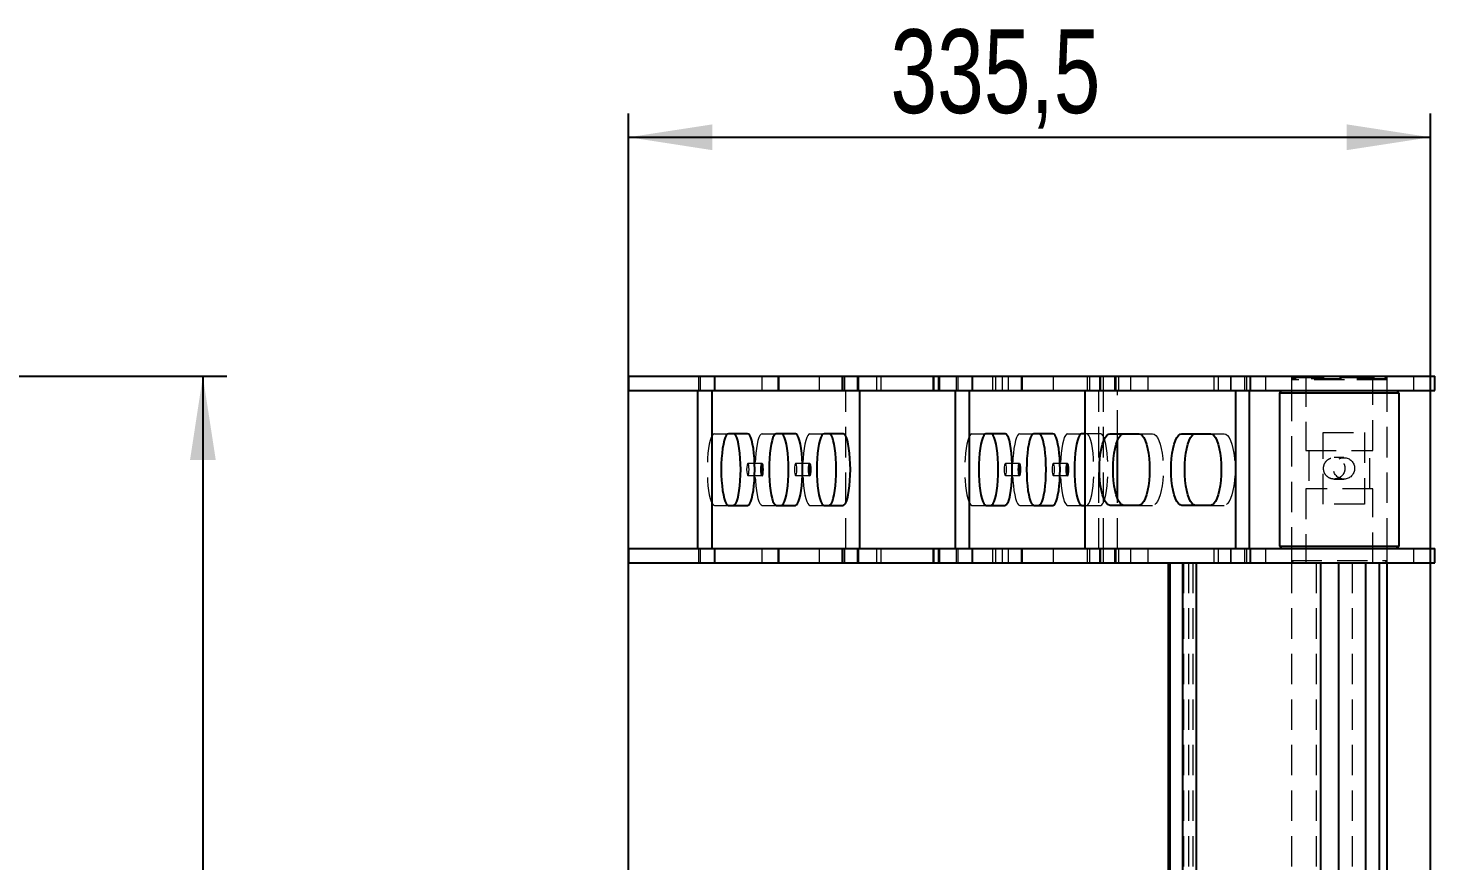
# Model space of a CAD drawing. Header units: millimetres. Extents: x 0 to 1847, y 0 to 674.
# Drawn here: x 303.2 to 362.1, y 212.8 to 247.6 of the extents above; entities that cross this region are included whole.
import ezdxf

# ---------------------------------------------------------------- set-up
doc = ezdxf.new("R2010")
doc.units = ezdxf.units.MM
doc.linetypes.add('HIDDEN', pattern=[1.905, 1.27, -0.635])
doc.layers.add('FORMATO', color=7, linetype='Continuous')
doc.styles.add('SLDTEXTSTYLE0', font='TXT', dxfattribs={"width": 0.75})
doc.dimstyles.new('SLDDIMSTYLE0', dxfattribs={"dimtxt": 3.5, "dimasz": 3.5, "dimexe": 0, "dimexo": 0.0625, "dimgap": 0.875, "dimtad": 1, "dimdec": 1, "dimlfac": 10, "dimrnd": 1e-09, "dimzin": 12, "dimdsep": 46, "dimtxsty": 'SLDTEXTSTYLE0', "dimsah": 1, "dimcen": 0.09, "dimadec": 0, "dimazin": 3, "dimtfac": 1, "dimtdec": 1, "dimtofl": 0, "dimtmove": 0, "dimatfit": 3, "dimfxl": 1, "dimfrac": 2, "dimtolj": 1, "dimtzin": 12, "dimarcsym": 0})

# ---------------------------------------------------------------- blocks, each defined once
blk = doc.blocks.new('_D')
at = {"layer": 'FORMATO', "color": 7, "transparency": 16777216}
for p, q in [((211.214, 233.026), (311.503, 233.026)), ((310.503, 233.026), (310.503, 178.926)), ((211.214, 178.926), (311.503, 178.926))]:
    blk.add_line(p, q, dxfattribs=at)
for points in [[(310.503, 233.026), (309.965, 229.526), (311.042, 229.526)], [(310.503, 178.926), (311.042, 182.426), (309.965, 182.426)]]:
    blk.add_solid(points, dxfattribs=at)
at = {"layer": 'FORMATO', "color": 7, "transparency": 16777216, "insert": (305.991, 203.035), "char_height": 3.5, "attachment_point": 1, "rotation": 90, "style": 'SLDTEXTSTYLE0'}
blk.add_mtext('541', dxfattribs=at)
blk = doc.blocks.new('_D_9')
at = {"layer": 'FORMATO', "color": 7, "transparency": 16777216}
for p, q in [((328.317, 187.726), (328.317, 244.026)), ((361.869, 187.726), (361.869, 244.026)), ((328.317, 243.026), (361.869, 243.026))]:
    blk.add_line(p, q, dxfattribs=at)
for points in [[(328.317, 243.026), (331.817, 242.487), (331.817, 243.564)], [(361.869, 243.026), (358.369, 243.564), (358.369, 242.487)]]:
    blk.add_solid(points, dxfattribs=at)
at = {"layer": 'FORMATO', "color": 7, "transparency": 16777216, "insert": (339.275, 247.538), "char_height": 3.5, "attachment_point": 1, "style": 'SLDTEXTSTYLE0'}
blk.add_mtext('335,5', dxfattribs=at)

msp = doc.modelspace()

# ---------------------------------------------------------------- linework, layer by layer
at = {"color": 7, "linetype": 'Continuous', "lineweight": 25}
for p, q in [((328.317, 233.026), (328.317, 232.426)), ((328.317, 233.026), (334.575, 233.026)), ((334.575, 233.026), (334.575, 232.426)), ((334.575, 233.026), (354.331, 233.026)), ((354.331, 233.026), (354.331, 232.426)), ((354.331, 233.026), (362.054, 233.026)), ((362.054, 232.426), (362.054, 233.026)), ((328.317, 232.426), (334.575, 232.426)), ((331.206, 232.426), (331.206, 225.826)), ((331.794, 232.426), (331.794, 225.826)), ((334.575, 232.426), (354.331, 232.426)), ((337.995, 225.826), (337.995, 232.426)), ((341.983, 232.426), (341.983, 225.826)), ((342.571, 232.426), (342.571, 225.826)), ((347.416, 225.826), (347.416, 232.426)), ((353.717, 232.426), (353.717, 225.826)), ((354.289, 232.426), (354.289, 225.826)), ((354.331, 232.426), (362.054, 232.426)), ((355.654, 232.426), (355.554, 232.326)), ((355.554, 232.326), (355.554, 225.926)), ((360.554, 232.326), (355.554, 232.326)), ((360.554, 232.326), (360.454, 232.426)), ((360.554, 225.926), (360.554, 232.326)), ((333.294, 230.626), (332.494, 230.626)), ((335.294, 230.626), (334.494, 230.626)), ((337.295, 230.626), (336.495, 230.626)), ((344.072, 230.626), (343.271, 230.626)), ((346.072, 230.626), (345.272, 230.626)), ((347.416, 230.626), (347.272, 230.626)), ((348.466, 230.626), (349.666, 230.626)), ((348.773, 227.915), (348.773, 230.336)), ((351.467, 230.626), (352.667, 230.626)), ((332.494, 227.626), (333.294, 227.626)), ((334.494, 227.626), (335.294, 227.626)), ((336.495, 227.626), (337.295, 227.626)), ((343.271, 227.626), (344.072, 227.626)), ((345.272, 227.626), (346.072, 227.626)), ((347.272, 227.626), (347.416, 227.626)), ((349.666, 227.626), (348.466, 227.626)), ((352.667, 227.626), (351.467, 227.626)), ((328.317, 225.826), (328.317, 225.226)), ((328.317, 225.826), (334.575, 225.826)), ((334.575, 225.826), (334.575, 225.226)), ((334.575, 225.826), (354.331, 225.826)), ((354.331, 225.826), (354.331, 225.226)), ((354.331, 225.826), (362.054, 225.826)), ((355.554, 225.926), (355.654, 225.826)), ((355.554, 225.926), (356.867, 225.926)), ((356.867, 225.926), (360.554, 225.926)), ((360.454, 225.826), (360.554, 225.926)), ((362.054, 225.226), (362.054, 225.826)), ((328.317, 225.226), (334.575, 225.226)), ((334.575, 225.226), (354.331, 225.226)), ((350.901, 225.226), (350.901, 186.726)), ((350.957, 225.226), (350.957, 186.726)), ((351.497, 225.226), (351.497, 186.726)), ((352.069, 225.226), (352.069, 186.726)), ((354.331, 225.226), (362.054, 225.226)), ((357.263, 225.226), (357.263, 186.726)), ((358.016, 225.226), (358.016, 186.726)), ((359.156, 225.226), (359.156, 186.726)), ((359.728, 225.226), (359.728, 186.726)), ((360.054, 186.726), (360.054, 225.226))]:
    msp.add_line(p, q, dxfattribs=at)
at = {"color": 7, "linetype": 'HIDDEN', "lineweight": 18}
for p, q in [((331.257, 232.426), (331.257, 233.026)), ((331.326, 232.426), (331.326, 233.026)), ((331.914, 232.426), (331.914, 233.026)), ((331.943, 232.426), (331.943, 233.026)), ((333.888, 233.026), (333.888, 232.426)), ((334.597, 233.026), (334.597, 232.426)), ((336.289, 233.026), (336.289, 232.426)), ((337.258, 232.426), (337.258, 233.026)), ((337.287, 233.026), (337.287, 232.426)), ((337.345, 233.026), (337.345, 232.426)), ((337.875, 233.026), (337.875, 232.426)), ((337.944, 232.426), (337.944, 233.026)), ((338.689, 233.026), (338.689, 232.426)), ((338.888, 232.426), (338.888, 233.026)), ((341.051, 233.026), (341.051, 232.426)), ((341.09, 233.026), (341.09, 232.426)), ((341.289, 232.426), (341.289, 233.026)), ((341.345, 232.426), (341.345, 233.026)), ((342.034, 232.426), (342.034, 233.026)), ((342.103, 232.426), (342.103, 233.026)), ((342.691, 232.426), (342.691, 233.026)), ((342.72, 232.426), (342.72, 233.026)), ((343.551, 232.426), (343.551, 233.026)), ((343.689, 232.426), (343.689, 233.026)), ((343.951, 233.026), (343.951, 232.426)), ((344.197, 233.026), (344.197, 232.426)), ((344.211, 232.426), (344.211, 233.026)), ((344.755, 232.426), (344.755, 233.026)), ((344.779, 233.026), (344.779, 232.426)), ((346.09, 232.426), (346.09, 233.026)), ((347.518, 232.426), (347.518, 233.026)), ((347.596, 233.026), (347.596, 232.426)), ((348.036, 232.426), (348.036, 233.026)), ((348.065, 233.026), (348.065, 232.426)), ((348.168, 233.026), (348.168, 232.426)), ((348.186, 232.426), (348.186, 233.026)), ((348.653, 233.026), (348.653, 232.426)), ((348.722, 232.426), (348.722, 233.026)), ((348.822, 233.026), (348.822, 232.426)), ((349.318, 233.026), (349.318, 232.426)), ((350.056, 232.426), (350.056, 233.026)), ((352.822, 232.426), (352.822, 233.026)), ((352.982, 233.026), (352.982, 232.426)), ((353.519, 232.426), (353.519, 233.026)), ((353.537, 232.426), (353.537, 233.026)), ((354.109, 232.426), (354.109, 233.026)), ((354.187, 232.426), (354.187, 233.026)), ((354.969, 233.026), (354.969, 232.426)), ((356.154, 233.026), (356.054, 232.926)), ((356.054, 233.026), (356.054, 232.426)), ((356.154, 232.976), (356.054, 232.876)), ((360.054, 232.926), (356.054, 232.926)), ((356.054, 232.926), (356.054, 232.426)), ((358.27, 232.876), (356.054, 232.876)), ((356.154, 232.976), (358.259, 232.976)), ((356.654, 233.026), (356.654, 229.926)), ((358.259, 232.976), (359.954, 232.976)), ((360.054, 232.876), (358.27, 232.876)), ((359.454, 229.926), (359.454, 233.026)), ((360.054, 232.926), (359.954, 233.026)), ((360.054, 232.876), (359.954, 232.976)), ((360.054, 232.426), (360.054, 233.026)), ((360.054, 232.426), (360.054, 232.926)), ((361.165, 233.026), (361.165, 232.426)), ((361.869, 233.026), (361.869, 232.426)), ((337.407, 225.826), (337.407, 232.426)), ((347.988, 225.826), (347.988, 232.426)), ((348.185, 225.826), (348.185, 232.426)), ((348.773, 230.336), (348.773, 232.426)), ((356.054, 232.426), (356.054, 225.826)), ((360.054, 225.826), (360.054, 232.426)), ((331.906, 230.626), (332.494, 230.626)), ((333.906, 230.626), (334.494, 230.626)), ((335.907, 230.626), (336.495, 230.626)), ((342.684, 230.626), (343.271, 230.626)), ((344.684, 230.626), (345.272, 230.626)), ((346.684, 230.626), (347.272, 230.626)), ((348.072, 230.626), (347.416, 230.626)), ((349.666, 230.626), (350.239, 230.626)), ((352.667, 230.626), (353.239, 230.626)), ((357.381, 227.676), (357.381, 230.676)), ((357.381, 230.676), (359.115, 230.676)), ((359.115, 230.676), (359.115, 227.676)), ((356.654, 229.926), (359.454, 229.926)), ((356.779, 229.926), (356.779, 228.326)), ((358.248, 229.626), (357.838, 229.626)), ((359.329, 228.326), (359.329, 229.926)), ((333.894, 229.376), (333.306, 229.376)), ((335.895, 229.376), (335.307, 229.376)), ((344.672, 229.376), (344.084, 229.376)), ((346.672, 229.376), (346.084, 229.376)), ((333.306, 228.876), (333.894, 228.876)), ((335.307, 228.876), (335.895, 228.876)), ((344.084, 228.876), (344.672, 228.876)), ((346.084, 228.876), (346.672, 228.876)), ((357.838, 228.726), (358.248, 228.726)), ((348.773, 225.826), (348.773, 227.915)), ((357.389, 228.326), (356.654, 228.326)), ((356.654, 228.326), (356.654, 225.226)), ((359.454, 228.326), (357.389, 228.326)), ((359.454, 225.226), (359.454, 228.326)), ((331.906, 227.626), (332.494, 227.626)), ((333.906, 227.626), (334.494, 227.626)), ((335.907, 227.626), (336.495, 227.626)), ((342.684, 227.626), (343.271, 227.626)), ((344.684, 227.626), (345.272, 227.626)), ((346.684, 227.626), (347.272, 227.626)), ((347.416, 227.626), (348.072, 227.626)), ((349.666, 227.626), (350.239, 227.626)), ((352.667, 227.626), (353.239, 227.626)), ((359.115, 227.676), (357.381, 227.676)), ((331.257, 225.226), (331.257, 225.826)), ((331.326, 225.226), (331.326, 225.826)), ((331.914, 225.226), (331.914, 225.826)), ((331.943, 225.226), (331.943, 225.826)), ((333.888, 225.826), (333.888, 225.226)), ((334.597, 225.826), (334.597, 225.226)), ((336.289, 225.826), (336.289, 225.226)), ((337.258, 225.226), (337.258, 225.826)), ((337.287, 225.826), (337.287, 225.226)), ((337.345, 225.826), (337.345, 225.226)), ((337.875, 225.826), (337.875, 225.226)), ((337.944, 225.226), (337.944, 225.826)), ((338.689, 225.826), (338.689, 225.226)), ((338.888, 225.226), (338.888, 225.826)), ((341.051, 225.826), (341.051, 225.226)), ((341.09, 225.826), (341.09, 225.226)), ((341.289, 225.226), (341.289, 225.826)), ((341.345, 225.226), (341.345, 225.826)), ((342.034, 225.226), (342.034, 225.826)), ((342.103, 225.226), (342.103, 225.826)), ((342.691, 225.226), (342.691, 225.826)), ((342.72, 225.226), (342.72, 225.826)), ((343.551, 225.226), (343.551, 225.826)), ((343.689, 225.226), (343.689, 225.826)), ((343.951, 225.826), (343.951, 225.226)), ((344.197, 225.826), (344.197, 225.226)), ((344.211, 225.226), (344.211, 225.826)), ((344.755, 225.226), (344.755, 225.826)), ((344.779, 225.826), (344.779, 225.226)), ((346.09, 225.226), (346.09, 225.826)), ((347.518, 225.226), (347.518, 225.826)), ((347.596, 225.826), (347.596, 225.226)), ((348.036, 225.226), (348.036, 225.826)), ((348.065, 225.826), (348.065, 225.226)), ((348.168, 225.826), (348.168, 225.226)), ((348.186, 225.226), (348.186, 225.826)), ((348.653, 225.826), (348.653, 225.226)), ((348.722, 225.226), (348.722, 225.826)), ((348.822, 225.826), (348.822, 225.226)), ((349.318, 225.826), (349.318, 225.226)), ((350.056, 225.226), (350.056, 225.826)), ((352.822, 225.226), (352.822, 225.826)), ((352.982, 225.826), (352.982, 225.226)), ((353.519, 225.226), (353.519, 225.826)), ((353.537, 225.226), (353.537, 225.826)), ((354.109, 225.226), (354.109, 225.826)), ((354.187, 225.226), (354.187, 225.826)), ((354.969, 225.826), (354.969, 225.226)), ((356.054, 225.826), (356.054, 225.326)), ((356.054, 225.826), (356.054, 225.226)), ((360.054, 225.326), (360.054, 225.826)), ((360.054, 225.226), (360.054, 225.826)), ((361.165, 225.826), (361.165, 225.226)), ((361.869, 225.826), (361.869, 225.226)), ((351.501, 225.226), (351.501, 186.726)), ((351.529, 225.226), (351.529, 186.726)), ((351.741, 225.226), (351.741, 186.726)), ((351.921, 225.226), (351.921, 186.726)), ((356.054, 225.326), (360.054, 225.326)), ((356.054, 225.326), (356.154, 225.226)), ((356.054, 225.226), (356.054, 186.726)), ((357.083, 225.226), (357.083, 186.726)), ((358.588, 225.226), (358.588, 186.726)), ((359.954, 225.226), (360.054, 225.326))]:
    msp.add_line(p, q, dxfattribs=at)
at = {"color": 7, "linetype": 'HIDDEN', "lineweight": 18, "flags": 128}
for points in [[(331.906, 230.626), (331.859, 230.607), (331.813, 230.552), (331.77, 230.462), (331.73, 230.339), (331.694, 230.187), (331.663, 230.008), (331.639, 229.807), (331.621, 229.589), (331.61, 229.361), (331.606, 229.126), (331.61, 228.891), (331.621, 228.662), (331.639, 228.445), (331.663, 228.244), (331.694, 228.065), (331.73, 227.912), (331.77, 227.789), (331.813, 227.699), (331.859, 227.644), (331.906, 227.626)], [(333.906, 230.626), (333.859, 230.607), (333.814, 230.552), (333.77, 230.462), (333.73, 230.339), (333.694, 230.187), (333.664, 230.008), (333.639, 229.807), (333.621, 229.589), (333.61, 229.361), (333.606, 229.126), (333.61, 228.891), (333.621, 228.662), (333.639, 228.445), (333.664, 228.244), (333.694, 228.065), (333.73, 227.912), (333.77, 227.789), (333.814, 227.699), (333.859, 227.644), (333.906, 227.626)], [(335.907, 230.626), (335.86, 230.607), (335.814, 230.552), (335.771, 230.462), (335.73, 230.339), (335.695, 230.187), (335.664, 230.008), (335.639, 229.807), (335.621, 229.589), (335.61, 229.361), (335.607, 229.126), (335.61, 228.891), (335.621, 228.662), (335.639, 228.445), (335.664, 228.244), (335.695, 228.065), (335.73, 227.912), (335.771, 227.789), (335.814, 227.699), (335.86, 227.644), (335.907, 227.626)], [(342.684, 230.626), (342.637, 230.607), (342.591, 230.552), (342.547, 230.462), (342.507, 230.339), (342.471, 230.187), (342.441, 230.008), (342.416, 229.807), (342.398, 229.589), (342.387, 229.361), (342.383, 229.126), (342.387, 228.891), (342.398, 228.662), (342.416, 228.445), (342.441, 228.244), (342.471, 228.065), (342.507, 227.912), (342.547, 227.789), (342.591, 227.699), (342.637, 227.644), (342.684, 227.626)], [(344.684, 230.626), (344.637, 230.607), (344.591, 230.552), (344.548, 230.462), (344.508, 230.339), (344.472, 230.187), (344.441, 230.008), (344.417, 229.807), (344.399, 229.589), (344.388, 229.361), (344.384, 229.126), (344.388, 228.891), (344.399, 228.662), (344.417, 228.445), (344.441, 228.244), (344.472, 228.065), (344.508, 227.912), (344.548, 227.789), (344.591, 227.699), (344.637, 227.644), (344.684, 227.626)], [(346.684, 230.626), (346.637, 230.607), (346.592, 230.552), (346.548, 230.462), (346.508, 230.339), (346.472, 230.187), (346.442, 230.008), (346.417, 229.807), (346.399, 229.589), (346.388, 229.361), (346.384, 229.126), (346.388, 228.891), (346.399, 228.662), (346.417, 228.445), (346.442, 228.244), (346.472, 228.065), (346.508, 227.912), (346.548, 227.789), (346.592, 227.699), (346.637, 227.644), (346.684, 227.626)], [(347.485, 227.626), (347.532, 227.644), (347.577, 227.699), (347.621, 227.789), (347.661, 227.912), (347.697, 228.065), (347.727, 228.244), (347.752, 228.445), (347.77, 228.662), (347.781, 228.891), (347.785, 229.126), (347.781, 229.361), (347.77, 229.589), (347.752, 229.807), (347.727, 230.008), (347.697, 230.187), (347.661, 230.339), (347.621, 230.462), (347.577, 230.552), (347.532, 230.607), (347.485, 230.626)], [(348.072, 227.626), (348.119, 227.644), (348.165, 227.699), (348.209, 227.789), (348.249, 227.912), (348.285, 228.065), (348.315, 228.244), (348.34, 228.445), (348.358, 228.662), (348.369, 228.891), (348.373, 229.126), (348.369, 229.361), (348.358, 229.589), (348.34, 229.807), (348.315, 230.008), (348.285, 230.187), (348.249, 230.339), (348.209, 230.462), (348.165, 230.552), (348.119, 230.607), (348.072, 230.626)], [(350.239, 230.626), (350.309, 230.607), (350.378, 230.552), (350.443, 230.462), (350.503, 230.339), (350.557, 230.187), (350.603, 230.008), (350.64, 229.807), (350.667, 229.589), (350.683, 229.361), (350.689, 229.126), (350.683, 228.891), (350.667, 228.662), (350.64, 228.445), (350.603, 228.244), (350.557, 228.065), (350.503, 227.912), (350.443, 227.789), (350.378, 227.699), (350.309, 227.644), (350.239, 227.626)], [(353.239, 230.626), (353.31, 230.607), (353.378, 230.552), (353.443, 230.462), (353.504, 230.339), (353.557, 230.187), (353.603, 230.008), (353.64, 229.807), (353.667, 229.589), (353.684, 229.361), (353.689, 229.126), (353.684, 228.891), (353.667, 228.662), (353.64, 228.445), (353.603, 228.244), (353.557, 228.065), (353.504, 227.912), (353.443, 227.789), (353.378, 227.699), (353.31, 227.644), (353.239, 227.626)], [(333.306, 229.376), (333.287, 229.357), (333.271, 229.303), (333.26, 229.222), (333.256, 229.126), (333.26, 229.03), (333.271, 228.949), (333.287, 228.895), (333.306, 228.876), (333.325, 228.895), (333.342, 228.949), (333.352, 229.03), (333.356, 229.126), (333.352, 229.222), (333.342, 229.303), (333.325, 229.357), (333.306, 229.376)], [(335.307, 229.376), (335.288, 229.357), (335.271, 229.303), (335.26, 229.222), (335.257, 229.126), (335.26, 229.03), (335.271, 228.949), (335.288, 228.895), (335.307, 228.876), (335.326, 228.895), (335.342, 228.949), (335.353, 229.03), (335.357, 229.126), (335.353, 229.222), (335.342, 229.303), (335.326, 229.357), (335.307, 229.376)], [(344.084, 229.376), (344.065, 229.357), (344.049, 229.303), (344.038, 229.222), (344.034, 229.126), (344.038, 229.03), (344.049, 228.949), (344.065, 228.895), (344.084, 228.876), (344.103, 228.895), (344.119, 228.949), (344.13, 229.03), (344.134, 229.126), (344.13, 229.222), (344.119, 229.303), (344.103, 229.357), (344.084, 229.376)], [(346.084, 229.376), (346.065, 229.357), (346.049, 229.303), (346.038, 229.222), (346.034, 229.126), (346.038, 229.03), (346.049, 228.949), (346.065, 228.895), (346.084, 228.876), (346.103, 228.895), (346.12, 228.949), (346.131, 229.03), (346.134, 229.126), (346.131, 229.222), (346.12, 229.303), (346.103, 229.357), (346.084, 229.376)]]:
    msp.add_lwpolyline(points, dxfattribs=at)
at = {"color": 7, "linetype": 'Continuous', "lineweight": 25, "flags": 128}
for points in [[(332.494, 230.626), (332.447, 230.607), (332.401, 230.552), (332.358, 230.462), (332.317, 230.339), (332.282, 230.187), (332.251, 230.008), (332.226, 229.807), (332.208, 229.589), (332.197, 229.361), (332.194, 229.126), (332.197, 228.891), (332.208, 228.662), (332.226, 228.445), (332.251, 228.244), (332.282, 228.065), (332.317, 227.912), (332.358, 227.789), (332.401, 227.699), (332.447, 227.644), (332.494, 227.626)], [(332.706, 227.626), (332.753, 227.644), (332.799, 227.699), (332.842, 227.789), (332.882, 227.912), (332.918, 228.065), (332.949, 228.244), (332.973, 228.445), (332.991, 228.662), (333.002, 228.891), (333.006, 229.126), (333.002, 229.361), (332.991, 229.589), (332.973, 229.807), (332.949, 230.008), (332.918, 230.187), (332.882, 230.339), (332.842, 230.462), (332.799, 230.552), (332.753, 230.607), (332.706, 230.626)], [(333.294, 227.626), (333.341, 227.644), (333.387, 227.699), (333.43, 227.789), (333.47, 227.912), (333.506, 228.065), (333.537, 228.244), (333.561, 228.445), (333.579, 228.662), (333.59, 228.891), (333.594, 229.126), (333.59, 229.361), (333.579, 229.589), (333.561, 229.807), (333.537, 230.008), (333.506, 230.187), (333.47, 230.339), (333.43, 230.462), (333.387, 230.552), (333.341, 230.607), (333.294, 230.626)], [(334.494, 230.626), (334.447, 230.607), (334.401, 230.552), (334.358, 230.462), (334.318, 230.339), (334.282, 230.187), (334.251, 230.008), (334.227, 229.807), (334.209, 229.589), (334.198, 229.361), (334.194, 229.126), (334.198, 228.891), (334.209, 228.662), (334.227, 228.445), (334.251, 228.244), (334.282, 228.065), (334.318, 227.912), (334.358, 227.789), (334.401, 227.699), (334.447, 227.644), (334.494, 227.626)], [(334.707, 227.626), (334.753, 227.644), (334.799, 227.699), (334.843, 227.789), (334.883, 227.912), (334.919, 228.065), (334.949, 228.244), (334.974, 228.445), (334.992, 228.662), (335.003, 228.891), (335.007, 229.126), (335.003, 229.361), (334.992, 229.589), (334.974, 229.807), (334.949, 230.008), (334.919, 230.187), (334.883, 230.339), (334.843, 230.462), (334.799, 230.552), (334.753, 230.607), (334.707, 230.626)], [(335.294, 227.626), (335.341, 227.644), (335.387, 227.699), (335.431, 227.789), (335.471, 227.912), (335.507, 228.065), (335.537, 228.244), (335.562, 228.445), (335.58, 228.662), (335.591, 228.891), (335.594, 229.126), (335.591, 229.361), (335.58, 229.589), (335.562, 229.807), (335.537, 230.008), (335.507, 230.187), (335.471, 230.339), (335.431, 230.462), (335.387, 230.552), (335.341, 230.607), (335.294, 230.626)], [(336.495, 230.626), (336.448, 230.607), (336.402, 230.552), (336.358, 230.462), (336.318, 230.339), (336.282, 230.187), (336.252, 230.008), (336.227, 229.807), (336.209, 229.589), (336.198, 229.361), (336.195, 229.126), (336.198, 228.891), (336.209, 228.662), (336.227, 228.445), (336.252, 228.244), (336.282, 228.065), (336.318, 227.912), (336.358, 227.789), (336.402, 227.699), (336.448, 227.644), (336.495, 227.626)], [(336.707, 227.626), (336.754, 227.644), (336.8, 227.699), (336.843, 227.789), (336.883, 227.912), (336.919, 228.065), (336.95, 228.244), (336.974, 228.445), (336.992, 228.662), (337.003, 228.891), (337.007, 229.126), (337.003, 229.361), (336.992, 229.589), (336.974, 229.807), (336.95, 230.008), (336.919, 230.187), (336.883, 230.339), (336.843, 230.462), (336.8, 230.552), (336.754, 230.607), (336.707, 230.626)], [(337.295, 227.626), (337.342, 227.644), (337.388, 227.699), (337.431, 227.789), (337.471, 227.912), (337.507, 228.065), (337.538, 228.244), (337.562, 228.445), (337.58, 228.662), (337.591, 228.891), (337.595, 229.126), (337.591, 229.361), (337.58, 229.589), (337.562, 229.807), (337.538, 230.008), (337.507, 230.187), (337.471, 230.339), (337.431, 230.462), (337.388, 230.552), (337.342, 230.607), (337.295, 230.626)], [(343.271, 230.626), (343.224, 230.607), (343.179, 230.552), (343.135, 230.462), (343.095, 230.339), (343.059, 230.187), (343.029, 230.008), (343.004, 229.807), (342.986, 229.589), (342.975, 229.361), (342.971, 229.126), (342.975, 228.891), (342.986, 228.662), (343.004, 228.445), (343.029, 228.244), (343.059, 228.065), (343.095, 227.912), (343.135, 227.789), (343.179, 227.699), (343.224, 227.644), (343.271, 227.626)], [(343.484, 227.626), (343.531, 227.644), (343.576, 227.699), (343.62, 227.789), (343.66, 227.912), (343.696, 228.065), (343.726, 228.244), (343.751, 228.445), (343.769, 228.662), (343.78, 228.891), (343.784, 229.126), (343.78, 229.361), (343.769, 229.589), (343.751, 229.807), (343.726, 230.008), (343.696, 230.187), (343.66, 230.339), (343.62, 230.462), (343.576, 230.552), (343.531, 230.607), (343.484, 230.626)], [(344.072, 227.626), (344.119, 227.644), (344.164, 227.699), (344.208, 227.789), (344.248, 227.912), (344.284, 228.065), (344.314, 228.244), (344.339, 228.445), (344.357, 228.662), (344.368, 228.891), (344.372, 229.126), (344.368, 229.361), (344.357, 229.589), (344.339, 229.807), (344.314, 230.008), (344.284, 230.187), (344.248, 230.339), (344.208, 230.462), (344.164, 230.552), (344.119, 230.607), (344.072, 230.626)], [(345.272, 230.626), (345.225, 230.607), (345.179, 230.552), (345.136, 230.462), (345.095, 230.339), (345.06, 230.187), (345.029, 230.008), (345.005, 229.807), (344.986, 229.589), (344.975, 229.361), (344.972, 229.126), (344.975, 228.891), (344.986, 228.662), (345.005, 228.445), (345.029, 228.244), (345.06, 228.065), (345.095, 227.912), (345.136, 227.789), (345.179, 227.699), (345.225, 227.644), (345.272, 227.626)], [(345.484, 227.626), (345.531, 227.644), (345.577, 227.699), (345.62, 227.789), (345.661, 227.912), (345.696, 228.065), (345.727, 228.244), (345.752, 228.445), (345.77, 228.662), (345.781, 228.891), (345.784, 229.126), (345.781, 229.361), (345.77, 229.589), (345.752, 229.807), (345.727, 230.008), (345.696, 230.187), (345.661, 230.339), (345.62, 230.462), (345.577, 230.552), (345.531, 230.607), (345.484, 230.626)], [(346.072, 227.626), (346.119, 227.644), (346.165, 227.699), (346.208, 227.789), (346.248, 227.912), (346.284, 228.065), (346.315, 228.244), (346.339, 228.445), (346.357, 228.662), (346.368, 228.891), (346.372, 229.126), (346.368, 229.361), (346.357, 229.589), (346.339, 229.807), (346.315, 230.008), (346.284, 230.187), (346.248, 230.339), (346.208, 230.462), (346.165, 230.552), (346.119, 230.607), (346.072, 230.626)], [(347.272, 230.626), (347.225, 230.607), (347.18, 230.552), (347.136, 230.462), (347.096, 230.339), (347.06, 230.187), (347.03, 230.008), (347.005, 229.807), (346.987, 229.589), (346.976, 229.361), (346.972, 229.126), (346.976, 228.891), (346.987, 228.662), (347.005, 228.445), (347.03, 228.244), (347.06, 228.065), (347.096, 227.912), (347.136, 227.789), (347.18, 227.699), (347.225, 227.644), (347.272, 227.626)], [(348.466, 227.626), (348.396, 227.644), (348.327, 227.699), (348.262, 227.789), (348.202, 227.912), (348.148, 228.065), (348.102, 228.244), (348.065, 228.445), (348.038, 228.662), (348.022, 228.891), (348.016, 229.126), (348.022, 229.361), (348.038, 229.589), (348.065, 229.807), (348.102, 230.008), (348.148, 230.187), (348.202, 230.339), (348.262, 230.462), (348.327, 230.552), (348.396, 230.607), (348.466, 230.626)], [(349.038, 227.626), (348.968, 227.644), (348.899, 227.699), (348.834, 227.789), (348.774, 227.912), (348.72, 228.065), (348.674, 228.244), (348.637, 228.445), (348.61, 228.662), (348.594, 228.891), (348.588, 229.126), (348.594, 229.361), (348.61, 229.589), (348.637, 229.807), (348.674, 230.008), (348.72, 230.187), (348.774, 230.339), (348.834, 230.462), (348.899, 230.552), (348.968, 230.607), (349.038, 230.626)], [(349.666, 230.626), (349.737, 230.607), (349.805, 230.552), (349.871, 230.462), (349.931, 230.339), (349.985, 230.187), (350.03, 230.008), (350.067, 229.807), (350.094, 229.589), (350.111, 229.361), (350.116, 229.126), (350.111, 228.891), (350.094, 228.662), (350.067, 228.445), (350.03, 228.244), (349.985, 228.065), (349.931, 227.912), (349.871, 227.789), (349.805, 227.699), (349.737, 227.644), (349.666, 227.626)], [(351.467, 227.626), (351.396, 227.644), (351.327, 227.699), (351.262, 227.789), (351.202, 227.912), (351.148, 228.065), (351.102, 228.244), (351.066, 228.445), (351.039, 228.662), (351.022, 228.891), (351.016, 229.126), (351.022, 229.361), (351.039, 229.589), (351.066, 229.807), (351.102, 230.008), (351.148, 230.187), (351.202, 230.339), (351.262, 230.462), (351.327, 230.552), (351.396, 230.607), (351.467, 230.626)], [(352.039, 227.626), (351.969, 227.644), (351.9, 227.699), (351.835, 227.789), (351.774, 227.912), (351.721, 228.065), (351.675, 228.244), (351.638, 228.445), (351.611, 228.662), (351.594, 228.891), (351.589, 229.126), (351.594, 229.361), (351.611, 229.589), (351.638, 229.807), (351.675, 230.008), (351.721, 230.187), (351.774, 230.339), (351.835, 230.462), (351.9, 230.552), (351.969, 230.607), (352.039, 230.626)], [(352.667, 230.626), (352.737, 230.607), (352.806, 230.552), (352.871, 230.462), (352.931, 230.339), (352.985, 230.187), (353.031, 230.008), (353.068, 229.807), (353.095, 229.589), (353.111, 229.361), (353.117, 229.126), (353.111, 228.891), (353.095, 228.662), (353.068, 228.445), (353.031, 228.244), (352.985, 228.065), (352.931, 227.912), (352.871, 227.789), (352.806, 227.699), (352.737, 227.644), (352.667, 227.626)], [(333.894, 229.376), (333.875, 229.357), (333.859, 229.303), (333.848, 229.222), (333.844, 229.126), (333.848, 229.03), (333.859, 228.949), (333.875, 228.895), (333.894, 228.876), (333.913, 228.895), (333.929, 228.949), (333.94, 229.03), (333.944, 229.126), (333.94, 229.222), (333.929, 229.303), (333.913, 229.357), (333.894, 229.376)], [(335.895, 229.376), (335.875, 229.357), (335.859, 229.303), (335.848, 229.222), (335.845, 229.126), (335.848, 229.03), (335.859, 228.949), (335.875, 228.895), (335.895, 228.876), (335.914, 228.895), (335.93, 228.949), (335.941, 229.03), (335.945, 229.126), (335.941, 229.222), (335.93, 229.303), (335.914, 229.357), (335.895, 229.376)], [(344.672, 229.376), (344.653, 229.357), (344.636, 229.303), (344.626, 229.222), (344.622, 229.126), (344.626, 229.03), (344.636, 228.949), (344.653, 228.895), (344.672, 228.876), (344.691, 228.895), (344.707, 228.949), (344.718, 229.03), (344.722, 229.126), (344.718, 229.222), (344.707, 229.303), (344.691, 229.357), (344.672, 229.376)], [(346.672, 229.376), (346.653, 229.357), (346.637, 229.303), (346.626, 229.222), (346.622, 229.126), (346.626, 229.03), (346.637, 228.949), (346.653, 228.895), (346.672, 228.876), (346.691, 228.895), (346.708, 228.949), (346.718, 229.03), (346.722, 229.126), (346.718, 229.222), (346.708, 229.303), (346.691, 229.357), (346.672, 229.376)]]:
    msp.add_lwpolyline(points, dxfattribs=at)
at = {"color": 7, "linetype": 'HIDDEN', "lineweight": 18}
msp.add_circle((358.248, 229.174), 0.448, dxfattribs=at)
msp.add_open_spline([(357.838, 228.726), (357.888, 228.731), (357.987, 228.74), (358.121, 228.816), (358.226, 228.928), (358.287, 229.07), (358.297, 229.223), (358.256, 229.369), (358.169, 229.494), (358.045, 229.585), (357.898, 229.631), (357.746, 229.625), (357.607, 229.57), (357.494, 229.473), (357.417, 229.341), (357.388, 229.19), (357.408, 229.04), (357.474, 228.905), (357.581, 228.799), (357.708, 228.736), (357.799, 228.729), (357.838, 228.726)], degree=3, knots=[0, 0, 0, 0, 0.0527767, 0.1055227, 0.1590696, 0.2132339, 0.266501, 0.3187468, 0.3714408, 0.4253392, 0.4793514, 0.5322293, 0.5845003, 0.6375611, 0.6916533, 0.7454176, 0.7979418, 0.8502735, 0.9037283, 0.9578992, 1, 1, 1, 1], dxfattribs=at)

# ---------------------------------------------------------------- dimensions: what is measured, and where the dimension line sits
at = {"layer": 'FORMATO', "color": 7}
for base, p1, p2, angle, picture, middle in [((361.869, 243.026), (328.317, 186.726), (361.869, 186.726), 0, '_D_9', (345.093, 243.026)), ((310.503, 178.926), (210.214, 233.026), (210.214, 178.926), 90, '_D', (310.503, 206.914))]:
    dim = msp.add_linear_dim(base=base, p1=p1, p2=p2, angle=angle, dimstyle='SLDDIMSTYLE0', dxfattribs=at)
    dim.commit()
    dim.dimension.update_dxf_attribs({"geometry": picture, "text_midpoint": middle, "dimtype": 160})

doc.saveas('drawing.dxf')
